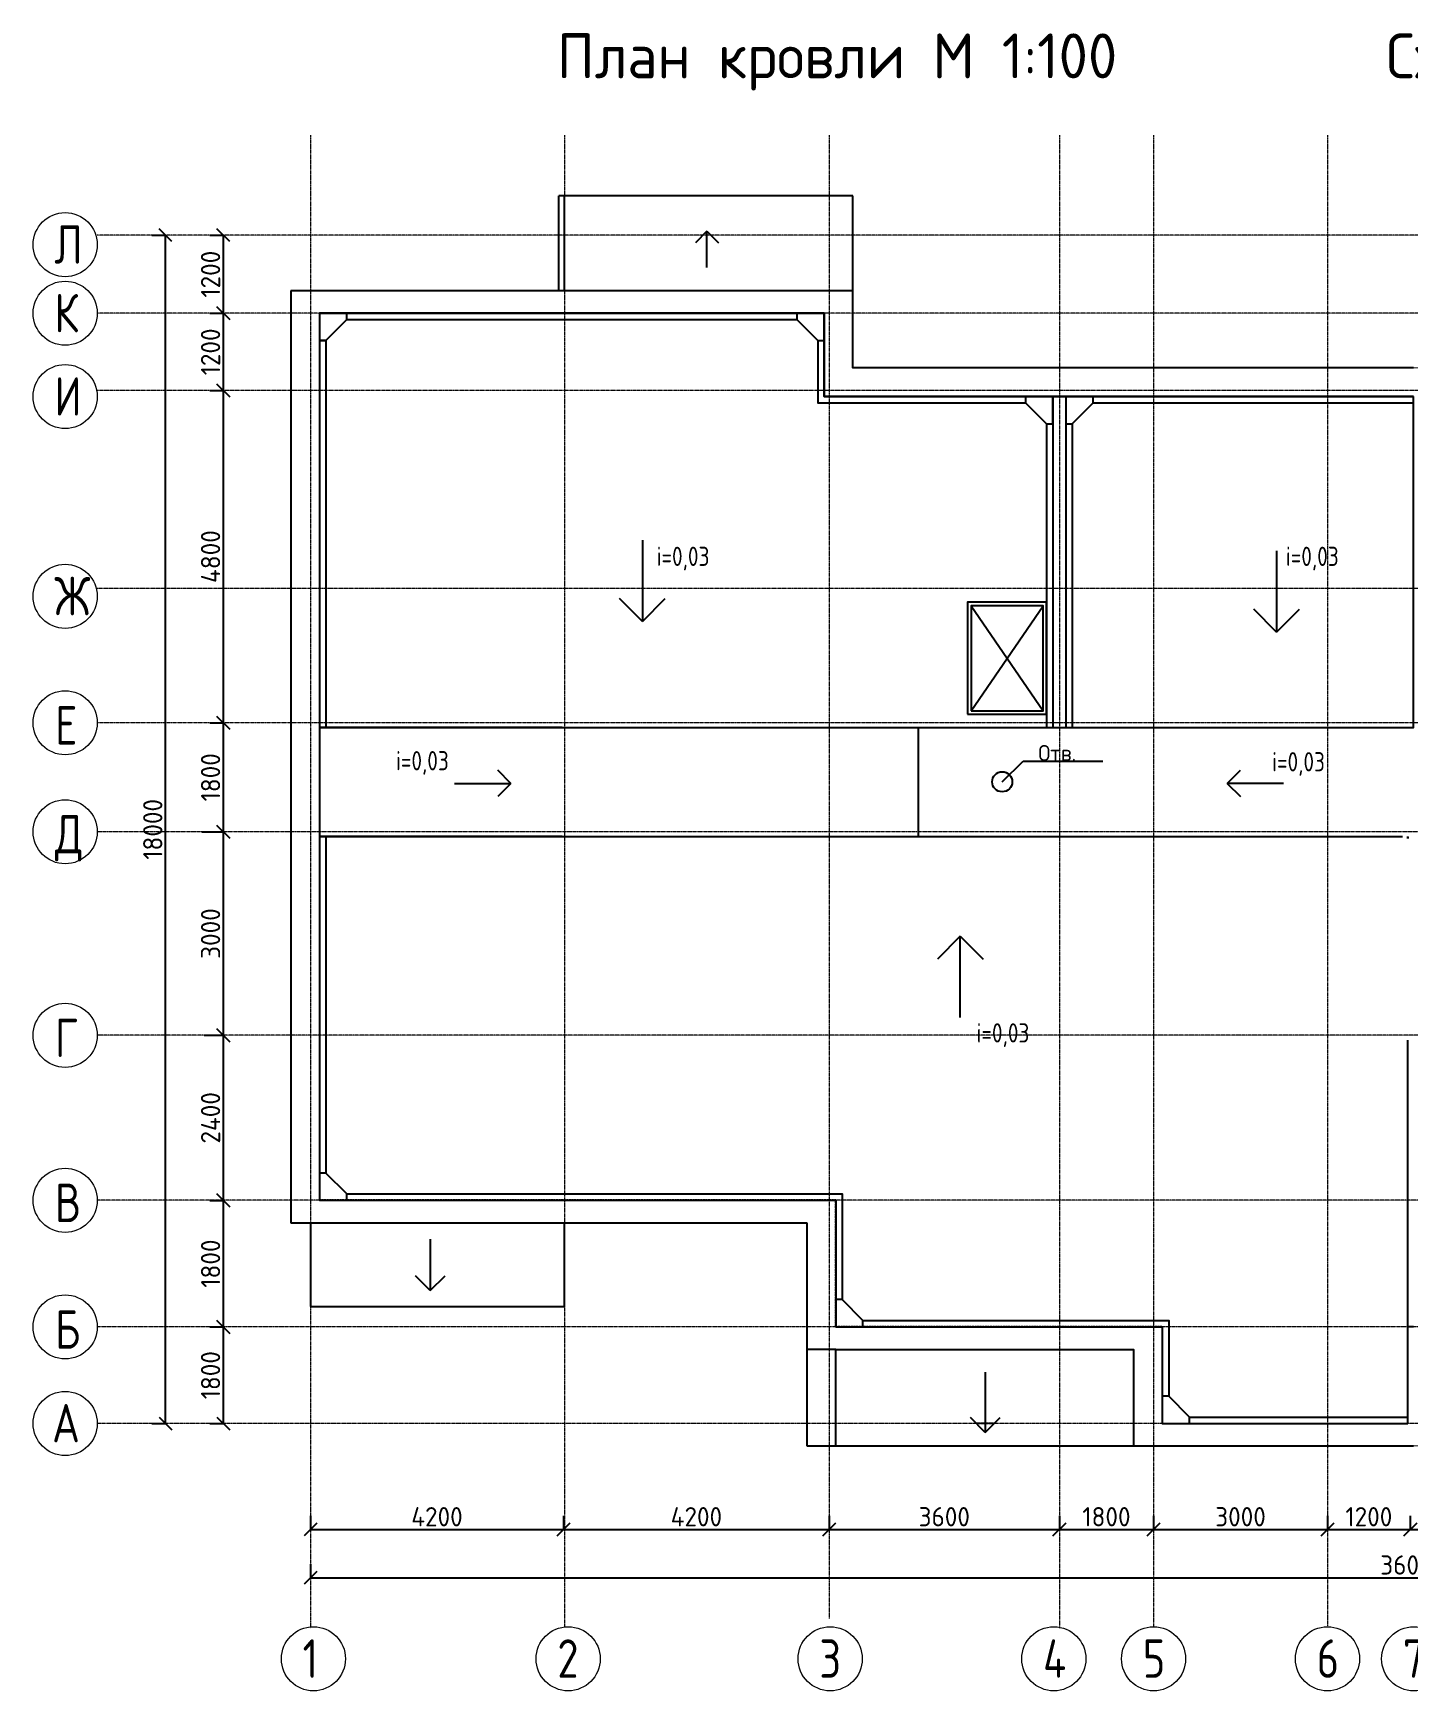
# Model space of a CAD drawing. Header units: inches. Extents: x -2431 to 214825, y 3 to 92804.
# Drawn here: x 2 to 21470, y 3 to 25864 of the extents above; entities that cross this region are included whole.
import ezdxf

# ---------------------------------------------------------------- set-up
doc = ezdxf.new("R2010")
doc.units = ezdxf.units.IN
doc.header["$MEASUREMENT"] = 0
for name, pattern in [('DASHED2', [0.375, 0.25, -0.125]), ('Линия сетки', [22.225, 12.7, -3.175, 3.175, -3.175]), ('Центр', [31.75, 6.35, -4.7625, 15.875, -4.7625])]:
    doc.linetypes.add(name, pattern=pattern)
doc.layers.add('S-GRID-IDEN', color=250, linetype='Continuous', lineweight=9)
doc.layers.add('Балясины', color=7, linetype='Continuous', lineweight=9)
doc.layers.add('Фундамент', color=30, linetype='Continuous')
doc.styles.add('GOST-2.304_Type-B', font='GOST_Common.ttf')
doc.styles.get("Standard").update_dxf_attribs({"font": 'arial.ttf'})
doc.styles.add('Размеры', font='', dxfattribs={"height": 300})
doc.styles.add('Чертеж250', font='', dxfattribs={"height": 250})
doc.styles.add('Чертежный', font='GOST_Common.ttf', dxfattribs={"height": 150})
doc.styles.get('Размеры').set_extended_font_data('GOST Type AU')
doc.styles.get('Чертеж250').set_extended_font_data('GOST type B')
doc.dimstyles.new('ГОСТ', dxfattribs={"dimtxt": 300, "dimasz": 200, "dimexe": 0.18, "dimexo": 0.0625, "dimgap": 50, "dimtad": 1, "dimtoh": 1, "dimdec": 0, "dimzin": 0, "dimdsep": 46, "dimtxsty": 'GOST-2.304_Type-B', "dimblk": 'OBLIQUE', "dimcen": 0.09, "dimadec": 0, "dimazin": 0, "dimtfac": 1, "dimtdec": 0, "dimtofl": 0, "dimtmove": 0, "dimatfit": 3, "dimldrblk": 'NONE', "dimfxl": 1, "dimtolj": 1, "dimtzin": 0, "dimarcsym": 0})

# ---------------------------------------------------------------- blocks, each defined once
blk = doc.blocks.new('Ось сетки - Заголовок сетки - Окружность 5 мм-117399-Уровень 3')
at = {"layer": 'S-GRID-IDEN'}
blk.add_circle((0, 0), 5, dxfattribs=at)
blk = doc.blocks.new('_Oblique')
at = {"color": 0, "linetype": 'ByBlock', "lineweight": -2}
blk.add_line((-0.5, -0.5), (0.5, 0.5), dxfattribs=at)
blk = doc.blocks.new('*D3')
at = {"color": 0, "lineweight": -2, "transparency": 16777216}
for p, q in [((4329, 2731), (4329, 2518)), ((8279, 2731), (8279, 2518)), ((4329, 2519), (8279, 2519))]:
    blk.add_line(p, q, dxfattribs=at)
at = {"layer": 'Defpoints', "color": 0, "transparency": 16777216}
for p in [(4329, 2731), (8279, 2731), (8279, 2519)]:
    blk.add_point(p, dxfattribs=at)
at = {"color": 0, "lineweight": -2, "transparency": 16777216, "xscale": 200, "yscale": 200, "zscale": 200, "rotation": 180}
blk.add_blockref('_Oblique', (4329, 2519), dxfattribs=at)
at = {"color": 0, "lineweight": -2, "transparency": 16777216, "xscale": 200, "yscale": 200, "zscale": 200}
blk.add_blockref('_Oblique', (8279, 2519), dxfattribs=at)
at = {"color": 0, "transparency": 16777216, "insert": (6304, 2719), "char_height": 300, "width": 922.94, "attachment_point": 5, "style": 'GOST-2.304_Type-B'}
blk.add_mtext('\\A1;4200', dxfattribs=at)
blk = doc.blocks.new('_None')
blk = doc.blocks.new('*D4')
at = {"color": 0, "lineweight": -2, "transparency": 16777216}
for p, q in [((8279, 2731), (8279, 2518)), ((12424, 2731), (12424, 2518)), ((8279, 2519), (12424, 2519))]:
    blk.add_line(p, q, dxfattribs=at)
at = {"layer": 'Defpoints', "color": 0, "transparency": 16777216}
for p in [(8279, 2731), (12424, 2731), (12424, 2519)]:
    blk.add_point(p, dxfattribs=at)
at = {"color": 0, "lineweight": -2, "transparency": 16777216, "xscale": 200, "yscale": 200, "zscale": 200, "rotation": 180}
blk.add_blockref('_Oblique', (8279, 2519), dxfattribs=at)
at = {"color": 0, "lineweight": -2, "transparency": 16777216, "xscale": 200, "yscale": 200, "zscale": 200}
blk.add_blockref('_Oblique', (12424, 2519), dxfattribs=at)
at = {"color": 0, "transparency": 16777216, "insert": (10352, 2719), "char_height": 300, "width": 922.94, "attachment_point": 5, "style": 'GOST-2.304_Type-B'}
blk.add_mtext('\\A1;4200', dxfattribs=at)
blk = doc.blocks.new('*D5')
at = {"color": 0, "lineweight": -2, "transparency": 16777216}
for p, q in [((12424, 2731), (12424, 2518)), ((16016, 2731), (16016, 2518)), ((12424, 2519), (16016, 2519))]:
    blk.add_line(p, q, dxfattribs=at)
at = {"layer": 'Defpoints', "color": 0, "transparency": 16777216}
for p in [(12424, 2731), (16016, 2731), (16016, 2519)]:
    blk.add_point(p, dxfattribs=at)
at = {"color": 0, "lineweight": -2, "transparency": 16777216, "xscale": 200, "yscale": 200, "zscale": 200, "rotation": 180}
blk.add_blockref('_Oblique', (12424, 2519), dxfattribs=at)
at = {"color": 0, "lineweight": -2, "transparency": 16777216, "xscale": 200, "yscale": 200, "zscale": 200}
blk.add_blockref('_Oblique', (16016, 2519), dxfattribs=at)
at = {"color": 0, "transparency": 16777216, "insert": (14220, 2719), "char_height": 300, "width": 922.94, "attachment_point": 5, "style": 'GOST-2.304_Type-B'}
blk.add_mtext('\\A1;3600', dxfattribs=at)
blk = doc.blocks.new('*D6')
at = {"color": 0, "lineweight": -2, "transparency": 16777216}
for p, q in [((16016, 2731), (16016, 2518)), ((17486, 2731), (17486, 2518)), ((16016, 2519), (17486, 2519))]:
    blk.add_line(p, q, dxfattribs=at)
at = {"layer": 'Defpoints', "color": 0, "transparency": 16777216}
for p in [(16016, 2731), (17486, 2731), (17486, 2519)]:
    blk.add_point(p, dxfattribs=at)
at = {"color": 0, "lineweight": -2, "transparency": 16777216, "xscale": 200, "yscale": 200, "zscale": 200, "rotation": 180}
blk.add_blockref('_Oblique', (16016, 2519), dxfattribs=at)
at = {"color": 0, "lineweight": -2, "transparency": 16777216, "xscale": 200, "yscale": 200, "zscale": 200}
blk.add_blockref('_Oblique', (17486, 2519), dxfattribs=at)
at = {"color": 0, "transparency": 16777216, "insert": (16751, 2719), "char_height": 300, "width": 922.94, "attachment_point": 5, "style": 'GOST-2.304_Type-B'}
blk.add_mtext('\\A1;1800', dxfattribs=at)
blk = doc.blocks.new('*D7')
at = {"color": 0, "lineweight": -2, "transparency": 16777216}
for p, q in [((20200, 2731), (20200, 2518)), ((21492, 2731), (21492, 2518)), ((20200, 2519), (21492, 2519))]:
    blk.add_line(p, q, dxfattribs=at)
at = {"layer": 'Defpoints', "color": 0, "transparency": 16777216}
for p in [(20200, 2731), (21492, 2731), (21492, 2519)]:
    blk.add_point(p, dxfattribs=at)
at = {"color": 0, "lineweight": -2, "transparency": 16777216, "xscale": 200, "yscale": 200, "zscale": 200, "rotation": 180}
blk.add_blockref('_Oblique', (20200, 2519), dxfattribs=at)
at = {"color": 0, "lineweight": -2, "transparency": 16777216, "xscale": 200, "yscale": 200, "zscale": 200}
blk.add_blockref('_Oblique', (21492, 2519), dxfattribs=at)
at = {"color": 0, "transparency": 16777216, "insert": (20846, 2719), "char_height": 300, "width": 922.94, "attachment_point": 5, "style": 'GOST-2.304_Type-B'}
blk.add_mtext('\\A1;1200', dxfattribs=at)
blk = doc.blocks.new('*D8')
at = {"color": 0, "lineweight": -2, "transparency": 16777216}
for p, q in [((17486, 2731), (17486, 2518)), ((20200, 2731), (20200, 2518)), ((17486, 2519), (20200, 2519))]:
    blk.add_line(p, q, dxfattribs=at)
at = {"layer": 'Defpoints', "color": 0, "transparency": 16777216}
for p in [(17486, 2731), (20200, 2731), (20200, 2519)]:
    blk.add_point(p, dxfattribs=at)
at = {"color": 0, "lineweight": -2, "transparency": 16777216, "xscale": 200, "yscale": 200, "zscale": 200, "rotation": 180}
blk.add_blockref('_Oblique', (17486, 2519), dxfattribs=at)
at = {"color": 0, "lineweight": -2, "transparency": 16777216, "xscale": 200, "yscale": 200, "zscale": 200}
blk.add_blockref('_Oblique', (20200, 2519), dxfattribs=at)
at = {"color": 0, "transparency": 16777216, "insert": (18843, 2719), "char_height": 300, "width": 922.94, "attachment_point": 5, "style": 'GOST-2.304_Type-B'}
blk.add_mtext('\\A1;3000', dxfattribs=at)
blk = doc.blocks.new('*D10')
at = {"color": 0, "lineweight": -2, "transparency": 16777216}
for p, q in [((21492, 2731), (21492, 2518)), ((22891, 2731), (22891, 2518)), ((21492, 2519), (22891, 2519))]:
    blk.add_line(p, q, dxfattribs=at)
at = {"layer": 'Defpoints', "color": 0, "transparency": 16777216}
for p in [(21492, 2731), (22891, 2731), (22891, 2519)]:
    blk.add_point(p, dxfattribs=at)
at = {"color": 0, "lineweight": -2, "transparency": 16777216, "xscale": 200, "yscale": 200, "zscale": 200, "rotation": 180}
blk.add_blockref('_Oblique', (21492, 2519), dxfattribs=at)
at = {"color": 0, "lineweight": -2, "transparency": 16777216, "xscale": 200, "yscale": 200, "zscale": 200}
blk.add_blockref('_Oblique', (22891, 2519), dxfattribs=at)
at = {"color": 0, "transparency": 16777216, "insert": (22191, 2719), "char_height": 300, "width": 922.94, "attachment_point": 5, "style": 'GOST-2.304_Type-B'}
blk.add_mtext('\\A1;1200', dxfattribs=at)
blk = doc.blocks.new('*D15')
at = {"color": 0, "lineweight": -2, "transparency": 16777216}
for p, q in [((38715, 2157), (38715, 1766)), ((4329, 1978), (4329, 1766)), ((4329, 1766), (38715, 1766))]:
    blk.add_line(p, q, dxfattribs=at)
at = {"layer": 'Defpoints', "color": 0, "transparency": 16777216}
for p in [(38715, 2157), (4329, 1978), (38715, 1766)]:
    blk.add_point(p, dxfattribs=at)
at = {"color": 0, "lineweight": -2, "transparency": 16777216, "xscale": 200, "yscale": 200, "zscale": 200, "rotation": 180}
blk.add_blockref('_Oblique', (4329, 1766), dxfattribs=at)
at = {"color": 0, "lineweight": -2, "transparency": 16777216, "xscale": 200, "yscale": 200, "zscale": 200}
blk.add_blockref('_Oblique', (38715, 1766), dxfattribs=at)
at = {"color": 0, "transparency": 16777216, "insert": (21522, 1966), "char_height": 300, "width": 1153.68, "attachment_point": 5, "style": 'GOST-2.304_Type-B'}
blk.add_mtext('\\A1;36000', dxfattribs=at)
blk = doc.blocks.new('*D16')
at = {"color": 0, "lineweight": -2, "transparency": 16777216}
for p, q in [((2759, 5680), (2972, 5680)), ((2971, 4173), (2971, 5680)), ((2759, 4173), (2972, 4173))]:
    blk.add_line(p, q, dxfattribs=at)
at = {"layer": 'Defpoints', "color": 0, "transparency": 16777216}
for p in [(2759, 5680), (2971, 5680), (2759, 4173)]:
    blk.add_point(p, dxfattribs=at)
at = {"color": 0, "lineweight": -2, "transparency": 16777216, "xscale": 200, "yscale": 200, "zscale": 200}
for p, rotation in [((2971, 5680), 90), ((2971, 4173), 270)]:
    blk.add_blockref('_Oblique', p, dxfattribs=dict(at, rotation=rotation))
at = {"color": 0, "transparency": 16777216, "insert": (2771, 4927), "char_height": 300, "width": 922.94, "attachment_point": 5, "rotation": 90, "style": 'GOST-2.304_Type-B'}
blk.add_mtext('\\A1;1800', dxfattribs=at)
blk = doc.blocks.new('*D17')
at = {"color": 0, "lineweight": -2, "transparency": 16777216}
for p, q in [((2759, 10230), (2972, 10230)), ((2971, 7655), (2971, 10230)), ((2759, 7655), (2972, 7655))]:
    blk.add_line(p, q, dxfattribs=at)
at = {"layer": 'Defpoints', "color": 0, "transparency": 16777216}
for p in [(2759, 10230), (2971, 10230), (2759, 7655)]:
    blk.add_point(p, dxfattribs=at)
at = {"color": 0, "lineweight": -2, "transparency": 16777216, "xscale": 200, "yscale": 200, "zscale": 200}
for p, rotation in [((2971, 10230), 90), ((2971, 7655), 270)]:
    blk.add_blockref('_Oblique', p, dxfattribs=dict(at, rotation=rotation))
at = {"color": 0, "transparency": 16777216, "insert": (2771, 8942), "char_height": 300, "width": 922.94, "attachment_point": 5, "rotation": 90, "style": 'GOST-2.304_Type-B'}
blk.add_mtext('\\A1;2400', dxfattribs=at)
blk = doc.blocks.new('*D18')
at = {"color": 0, "lineweight": -2, "transparency": 16777216}
for p, q in [((2759, 7655), (2972, 7655)), ((2971, 5680), (2971, 7655)), ((2759, 5680), (2972, 5680))]:
    blk.add_line(p, q, dxfattribs=at)
at = {"layer": 'Defpoints', "color": 0, "transparency": 16777216}
for p in [(2759, 7655), (2971, 7655), (2759, 5680)]:
    blk.add_point(p, dxfattribs=at)
at = {"color": 0, "lineweight": -2, "transparency": 16777216, "xscale": 200, "yscale": 200, "zscale": 200}
for p, rotation in [((2971, 7655), 90), ((2971, 5680), 270)]:
    blk.add_blockref('_Oblique', p, dxfattribs=dict(at, rotation=rotation))
at = {"color": 0, "transparency": 16777216, "insert": (2771, 6668), "char_height": 300, "width": 922.94, "attachment_point": 5, "rotation": 90, "style": 'GOST-2.304_Type-B'}
blk.add_mtext('\\A1;1800', dxfattribs=at)
blk = doc.blocks.new('*D19')
at = {"color": 0, "lineweight": -2, "transparency": 16777216}
for p, q in [((2759, 15105), (2972, 15105)), ((2971, 13405), (2971, 15105)), ((2669, 13405), (2972, 13405))]:
    blk.add_line(p, q, dxfattribs=at)
at = {"layer": 'Defpoints', "color": 0, "transparency": 16777216}
for p in [(2759, 15105), (2971, 15105), (2669, 13405)]:
    blk.add_point(p, dxfattribs=at)
at = {"color": 0, "lineweight": -2, "transparency": 16777216, "xscale": 200, "yscale": 200, "zscale": 200}
for p, rotation in [((2971, 15105), 90), ((2971, 13405), 270)]:
    blk.add_blockref('_Oblique', p, dxfattribs=dict(at, rotation=rotation))
at = {"color": 0, "transparency": 16777216, "insert": (2771, 14255), "char_height": 300, "width": 922.94, "attachment_point": 5, "rotation": 90, "style": 'GOST-2.304_Type-B'}
blk.add_mtext('\\A1;1800', dxfattribs=at)
blk = doc.blocks.new('*D20')
at = {"color": 0, "lineweight": -2, "transparency": 16777216}
for p, q in [((2759, 20290), (2972, 20290)), ((2971, 15105), (2971, 20290)), ((2759, 15105), (2972, 15105))]:
    blk.add_line(p, q, dxfattribs=at)
at = {"layer": 'Defpoints', "color": 0, "transparency": 16777216}
for p in [(2759, 20290), (2971, 20290), (2759, 15105)]:
    blk.add_point(p, dxfattribs=at)
at = {"color": 0, "lineweight": -2, "transparency": 16777216, "xscale": 200, "yscale": 200, "zscale": 200}
for p, rotation in [((2971, 20290), 90), ((2971, 15105), 270)]:
    blk.add_blockref('_Oblique', p, dxfattribs=dict(at, rotation=rotation))
at = {"color": 0, "transparency": 16777216, "insert": (2771, 17698), "char_height": 300, "width": 922.94, "attachment_point": 5, "rotation": 90, "style": 'GOST-2.304_Type-B'}
blk.add_mtext('\\A1;4800', dxfattribs=at)
blk = doc.blocks.new('*D21')
at = {"color": 0, "lineweight": -2, "transparency": 16777216}
for p, q in [((2759, 21495), (2972, 21495)), ((2971, 20290), (2971, 21495)), ((2759, 20290), (2972, 20290))]:
    blk.add_line(p, q, dxfattribs=at)
at = {"layer": 'Defpoints', "color": 0, "transparency": 16777216}
for p in [(2759, 21495), (2971, 21495), (2759, 20290)]:
    blk.add_point(p, dxfattribs=at)
at = {"color": 0, "lineweight": -2, "transparency": 16777216, "xscale": 200, "yscale": 200, "zscale": 200}
for p, rotation in [((2971, 21495), 90), ((2971, 20290), 270)]:
    blk.add_blockref('_Oblique', p, dxfattribs=dict(at, rotation=rotation))
at = {"color": 0, "transparency": 16777216, "insert": (2771, 20892), "char_height": 300, "width": 922.94, "attachment_point": 5, "rotation": 90, "style": 'GOST-2.304_Type-B'}
blk.add_mtext('\\A1;1200', dxfattribs=at)
blk = doc.blocks.new('*D22')
at = {"color": 0, "lineweight": -2, "transparency": 16777216}
for p, q in [((2759, 22713), (2972, 22713)), ((2971, 21495), (2971, 22713)), ((2759, 21495), (2972, 21495))]:
    blk.add_line(p, q, dxfattribs=at)
at = {"layer": 'Defpoints', "color": 0, "transparency": 16777216}
for p in [(2759, 22713), (2971, 22713), (2759, 21495)]:
    blk.add_point(p, dxfattribs=at)
at = {"color": 0, "lineweight": -2, "transparency": 16777216, "xscale": 200, "yscale": 200, "zscale": 200}
for p, rotation in [((2971, 22713), 90), ((2971, 21495), 270)]:
    blk.add_blockref('_Oblique', p, dxfattribs=dict(at, rotation=rotation))
at = {"color": 0, "transparency": 16777216, "insert": (2771, 22104), "char_height": 300, "width": 922.94, "attachment_point": 5, "rotation": 90, "style": 'GOST-2.304_Type-B'}
blk.add_mtext('\\A1;1200', dxfattribs=at)
blk = doc.blocks.new('*D23')
at = {"color": 0, "lineweight": -2, "transparency": 16777216}
for p, q in [((1857, 22713), (2069, 22713)), ((2069, 4173), (2069, 22713)), ((1857, 4173), (2069, 4173))]:
    blk.add_line(p, q, dxfattribs=at)
at = {"layer": 'Defpoints', "color": 0, "transparency": 16777216}
for p in [(1857, 22713), (2069, 22713), (1857, 4173)]:
    blk.add_point(p, dxfattribs=at)
at = {"color": 0, "lineweight": -2, "transparency": 16777216, "xscale": 200, "yscale": 200, "zscale": 200}
for p, rotation in [((2069, 22713), 90), ((2069, 4173), 270)]:
    blk.add_blockref('_Oblique', p, dxfattribs=dict(at, rotation=rotation))
at = {"color": 0, "transparency": 16777216, "insert": (1869, 13443), "char_height": 300, "width": 1153.68, "attachment_point": 5, "rotation": 90, "style": 'GOST-2.304_Type-B'}
blk.add_mtext('\\A1;18000', dxfattribs=at)
blk = doc.blocks.new('*D24')
at = {"color": 0, "lineweight": -2, "transparency": 16777216}
for p, q in [((2637, 13405), (2972, 13405)), ((2971, 10230), (2971, 13405)), ((2669, 10230), (2972, 10230))]:
    blk.add_line(p, q, dxfattribs=at)
at = {"layer": 'Defpoints', "color": 0, "transparency": 16777216}
for p in [(2637, 13405), (2971, 13405), (2669, 10230)]:
    blk.add_point(p, dxfattribs=at)
at = {"color": 0, "lineweight": -2, "transparency": 16777216, "xscale": 200, "yscale": 200, "zscale": 200}
for p, rotation in [((2971, 13405), 90), ((2971, 10230), 270)]:
    blk.add_blockref('_Oblique', p, dxfattribs=dict(at, rotation=rotation))
at = {"color": 0, "transparency": 16777216, "insert": (2771, 11817), "char_height": 300, "width": 922.94, "attachment_point": 5, "rotation": 90, "style": 'GOST-2.304_Type-B'}
blk.add_mtext('\\A1;3000', dxfattribs=at)

msp = doc.modelspace()

# ---------------------------------------------------------------- linework, layer by layer
for p, q in [((12795.44058, 23325.4607), (8204.90401, 23325.4607)), ((8204.90401, 21844.65545), (8204.90401, 23325.4607)), ((8291.79886, 21844.65545), (8291.79886, 23325.4607)), ((12795.44058, 21844.65545), (12795.44058, 23325.4607)), ((10515.30324, 22773.08587), (10335.74469, 22593.52732)), ((10515.30324, 22206.90342), (10515.30324, 22773.08587)), ((10515.30324, 22773.08587), (10694.86179, 22593.52732)), ((4021.82383, 21844.65545), (4021.82383, 13498.61528)), ((8490.02189, 21844.65545), (4021.82383, 21844.65545)), ((4471.82383, 21494.65545), (4471.82383, 13330.41723)), ((8256.82383, 21494.65545), (4471.82383, 21494.65545)), ((4897.6063, 21394.65545), (4897.6063, 21494.65545)), ((12345.44058, 21494.65545), (8256.82383, 21494.65545)), ((12345.44058, 20194.65545), (12345.44058, 21494.65545)), ((4571.82383, 21068.87298), (4897.6063, 21394.65545)), ((4571.82383, 21068.87298), (4471.82383, 21068.87298)), ((21541.31005, 20194.65545), (12345.44058, 20194.65545)), ((20285.66686, 20194.65545), (21541.31005, 20194.65545)), ((12245.44058, 20094.65545), (15489.65811, 20094.65545)), ((15815.44058, 19768.87298), (15815.44058, 15030.41723)), ((16215.44058, 19768.87298), (16215.44058, 15030.41723)), ((9510.69207, 17954.28547), (9510.69207, 16687.03686)), ((19405.06209, 17788.15807), (19405.06209, 16520.90946)), ((9510.69207, 16687.03686), (9154.15613, 17043.57279)), ((9510.69207, 16687.03686), (9867.22801, 17043.57279)), ((14637.18982, 16932.28683), (15761.88629, 15292.09384)), ((14637.18982, 15292.09384), (15761.88629, 16932.28683)), ((19405.06209, 16520.90946), (19048.52615, 16877.4454)), ((19405.06209, 16520.90946), (19761.59803, 16877.4454)), ((8256.82383, 15030.41723), (4471.82383, 15030.41723)), ((13818.92588, 13330.41723), (13818.92588, 15030.41723)), ((15124.42588, 14184.35943), (15448.70556, 14508.63911)), ((15448.70556, 14508.63911), (16691.86142, 14508.82081)), ((7456.98068, 14158.33307), (7251.76362, 14363.55013)), ((18635.31933, 14158.33307), (18840.53639, 14363.55013)), ((6577.79911, 14158.33307), (7456.98068, 14158.33307)), ((7456.98068, 14158.33307), (7251.76362, 13953.11601)), ((19514.50091, 14158.33307), (18635.31933, 14158.33307)), ((18635.31933, 14158.33307), (18840.53639, 13953.11601)), ((4021.82383, 13498.61528), (4021.82383, 7305.41723)), ((8256.91133, 13330.41723), (4471.82383, 13330.41723)), ((4471.82383, 13330.41723), (4471.82383, 7655.41723)), ((14469.58076, 11776.51135), (14113.04482, 11419.97541)), ((14469.58076, 10509.26274), (14469.58076, 11776.51135)), ((14469.58076, 11776.51135), (14826.1167, 11419.97541)), ((21451.31005, 4173.28844), (21451.31005, 10154.53434)), ((4471.82383, 7655.41723), (12525.44058, 7655.41723)), ((12525.44058, 7655.41723), (12525.44058, 5680.41723)), ((4021.82383, 7305.41723), (12075.44058, 7305.41723)), ((4328.90241, 7305.41723), (4328.90241, 6000.18836)), ((8291.79886, 6000.18836), (8291.79886, 7305.41723)), ((12075.44058, 7305.41723), (12075.44058, 3823.28844)), ((6199.97577, 7050.80444), (6199.97577, 6247.8348)), ((6199.97577, 6247.8348), (5969.53614, 6478.27443)), ((6199.97577, 6247.8348), (6430.41539, 6478.27443)), ((4328.90241, 6000.18836), (8291.79886, 6000.18836)), ((12525.44058, 5680.41723), (17622.27195, 5680.41723)), ((17622.27195, 5680.41723), (17622.27195, 4173.28844)), ((12525.44058, 5330.41723), (12075.44058, 5330.41723)), ((14860.41389, 4975.38418), (14860.41389, 4033.01497)), ((14860.41389, 4033.01497), (14626.86992, 4266.55894)), ((14860.41389, 4033.01497), (15093.95786, 4266.55894)), ((17622.27195, 4173.28844), (21451.31005, 4173.28844)), ((12075.44058, 3823.28844), (12525.44058, 3823.28844)), ((12525.44058, 3823.28844), (17172.27195, 3823.28844))]:
    msp.add_line(p, q)
at = {"linetype": 'DASHED2'}
for p, q in [((4471.82383, 21494.65545), (4471.82383, 13330.41723)), ((12345.44058, 21494.65545), (8256.82383, 21494.65545)), ((12345.44058, 20194.65545), (12345.44058, 21494.65545)), ((20285.66686, 20194.65545), (12345.44058, 20194.65545)), ((8256.91133, 13330.41723), (21370.53192, 13330.41723)), ((21451.31005, 13330.41723), (21451.31005, 13299.92707)), ((21451.31005, 4173.28844), (21451.31005, 10154.53434)), ((8256.82383, 7655.41723), (4471.82383, 7655.41723)), ((12525.44058, 7655.41723), (8256.82383, 7655.41723)), ((12525.44058, 5680.41723), (12525.44058, 7655.41723)), ((17622.27195, 5680.41723), (12525.44058, 5680.41723)), ((17622.27195, 5680.41723), (17622.27195, 4173.28844)), ((17622.27195, 4173.28844), (21451.31005, 4173.28844))]:
    msp.add_line(p, q, dxfattribs=at)
at = {"linetype": 'Центр', "ltscale": 0.03}
for p, q in [((21541.90529, 5680.41723), (21451.31005, 5680.41723)), ((15000.68736, 4173.28844), (14720.14042, 4173.28844))]:
    msp.add_line(p, q, dxfattribs=at)
at = {"const_width": 15}
msp.add_lwpolyline([(12075.44058, 5330.41723), (17172.27195, 5330.41723), (17172.27195, 3823.28844), (25911.53862, 3823.28844), (25911.53862, 5330.41723), (31007.17951, 5330.41723), (31007.17951, 7305.41723), (39060.79626, 7305.41723), (39060.79626, 21844.65545), (30287.17951, 21844.65545), (30287.17951, 20642.43347), (12795.44058, 20645.43728), (12795.44058, 21844.65545), (4021.82383, 21844.65545), (4021.82383, 7305.41723), (12075.44058, 7305.41723), (12075.44058, 5330.41723)], dxfattribs=at)
for points in [[(21541.31005, 20645.43728), (12795.44058, 20645.43728), (12795.44058, 21844.65545), (8490.02189, 21844.65545)], [(4471.82383, 21494.65545), (12345.44058, 21494.65545), (12345.44058, 20194.65545), (21541.31005, 20194.65545)], [(4471.82383, 21494.65545), (4471.82383, 15030.41723)], [(4471.82383, 21494.65545), (4471.82383, 21068.87298), (4571.82383, 21068.87298), (4897.6063, 21394.65545), (4897.6063, 21494.65545), (4471.82383, 21494.65545)], [(12345.44058, 21494.65545), (11919.65811, 21494.65545), (11919.65811, 21394.65545), (12245.44058, 21068.87298), (12345.44058, 21068.87298), (12345.44058, 21494.65545)], [(4897.6063, 21394.65545), (11919.65811, 21394.65545)], [(4571.82383, 21068.87298), (4571.82383, 15030.41723)], [(12245.44058, 21068.87298), (12245.44058, 20094.65545), (15489.65811, 20094.65545)], [(12245.44058, 21068.87298), (12245.44058, 20094.65545)], [(15915.44058, 20194.65545), (15489.65811, 20194.65545), (15489.65811, 20094.65545), (15815.44058, 19768.87298), (15915.44058, 19768.87298), (15915.44058, 20194.65545)], [(15915.44058, 20194.65545), (15915.44058, 15030.41723)], [(16115.44058, 20194.65545), (16115.44058, 15030.41723)], [(16115.44058, 20194.65545), (16115.44058, 15030.41723)], [(16115.44058, 20194.65545), (16115.44058, 19768.87298), (16215.44058, 19768.87298), (16541.22305, 20094.65545), (16541.22305, 20194.65545), (16115.44058, 20194.65545)], [(16541.22305, 20094.65545), (21541.31005, 20094.65545)], [(4471.82383, 15030.41723), (21541.31005, 15030.41723)], [(4471.82383, 13330.41723), (21370.53192, 13330.41723)], [(4471.82383, 13330.41723), (4471.82383, 7655.41723), (12525.44058, 7655.41723), (12525.44058, 5680.41723), (17622.27195, 5680.41723), (17622.27195, 4173.28844), (21451.31005, 4173.28844)], [(4571.82383, 13330.41723), (4571.82383, 8081.1997)], [(21451.31005, 13299.92707), (21451.31005, 13330.41723)], [(4471.82383, 7655.41723), (4897.6063, 7655.41723), (4897.6063, 7755.41723), (4571.82383, 8081.1997), (4471.82383, 8081.1997), (4471.82383, 7655.41723)], [(4897.6063, 7755.41723), (12625.44058, 7755.41723), (12625.44058, 6106.1997)], [(12525.44058, 5680.41723), (12951.22305, 5680.41723), (12951.22305, 5780.41723), (12625.44058, 6106.1997), (12525.44058, 6106.1997), (12525.44058, 5680.41723)], [(12951.22305, 5780.41723), (17722.27195, 5780.41723), (17722.27195, 4599.07091)], [(12525.44058, 3823.28844), (12525.44058, 5330.41723), (17172.27195, 5330.41723), (17172.27195, 3823.28844)], [(17622.27195, 4173.28844), (18048.05442, 4173.28844), (18048.05442, 4273.28844), (17722.27195, 4599.07091), (17622.27195, 4599.07091), (17622.27195, 4173.28844)], [(18048.05442, 4273.28844), (21451.31005, 4273.28844)], [(17172.27195, 3823.28844), (21541.31005, 3823.28844)]]:
    msp.add_lwpolyline(points)
for points in [[(21541.31005, 20194.65545), (16115.44058, 20194.65545), (16115.44058, 15030.41723), (21541.31005, 15030.41723)], [(14583.63552, 15238.53954), (15815.44058, 15238.53954), (15815.44058, 16985.84113), (14583.63552, 16985.84113)], [(14637.18982, 15292.09384), (15761.88629, 15292.09384), (15761.88629, 16932.28683), (14637.18982, 16932.28683)]]:
    msp.add_lwpolyline(points, close=True)
at = {"linetype": 'DASHED2'}
for points in [[(8256.82383, 15030.41723), (21541.31005, 15030.41723)], [(12525.44058, 3823.28844), (12525.44058, 5330.41723), (17172.27195, 5330.41723), (17172.27195, 3823.28844)]]:
    msp.add_lwpolyline(points, dxfattribs=at)
msp.add_circle((15124.42588, 14184.35943), 156.75055)
at = {"layer": 'Балясины', "color": 254, "linetype": 'Линия сетки'}
for p, q in [((4328.90241, 24271.64752), (4328.90241, 978.04594)), ((8291.79886, 24271.64752), (8291.79886, 7755.41723)), ((12423.76945, 24271.64752), (12423.76945, 20094.65545)), ((16015.91678, 24271.64752), (16015.91678, 3823.28844)), ((17486.19981, 24271.64752), (17486.19981, 20094.65545)), ((20199.59472, 24271.64752), (20199.59472, 4273.28844)), ((40038.74845, 22713.14435), (1002.36974, 22713.14435)), ((40305.20215, 21494.65545), (1002.36974, 21494.65545)), ((39060.79626, 20286.3522), (1002.36974, 20289.96497)), ((12423.76945, 20094.65545), (12423.76945, 1132.01794)), ((17486.19981, 20094.65545), (17486.19981, 1002.5371)), ((40372.91343, 17198.6653), (1002.36974, 17198.6653)), ((40038.74845, 15105.41723), (1002.36974, 15105.41723)), ((40062.71099, 13405.41723), (1002.36974, 13405.41723)), ((38567.18407, 10229.53434), (1002.36974, 10229.53434)), ((38714.72412, 7655.41723), (1002.36974, 7655.41723)), ((8291.79886, 7755.41723), (8291.79886, 999.04949)), ((31007.17951, 5680.41723), (1002.36974, 5680.41723)), ((17172.27195, 4173.28844), (1002.36974, 4173.28844)), ((40305.20215, 4173.28844), (17172.27195, 4173.28844)), ((20199.59472, 4273.28844), (20199.59472, 1002.5371)), ((16015.91678, 3823.28844), (16015.91678, 981.302))]:
    msp.add_line(p, q, dxfattribs=at)

# ---------------------------------------------------------------- block references
at = {"xscale": 99.99999999999993, "yscale": 99.99999999999993, "zscale": 99.99999999999993, "rotation": 89.99999999999982}
msp.add_blockref('Ось сетки - Заголовок сетки - Окружность 5 мм-117399-Уровень 3', (502.36974, 17078.6653), dxfattribs=at)
at = {"layer": 'Балясины', "xscale": 99.99999999999993, "yscale": 99.99999999999993, "zscale": 99.99999999999993}
for p, rotation in [((502.36974, 22564.65545), 89.99999999999982), ((502.36974, 21494.65545), 89.99999999999982), ((502.36974, 20194.65545), 89.99999999999982), ((502.36974, 15105.41723), 89.99999999999982), ((502.36974, 13405.41723), 89.99999999999982), ((502.36974, 10229.53434), 89.99999999999982), ((502.36974, 7655.41723), 89.99999999999982), ((502.36974, 5680.41723), 89.99999999999982), ((502.36974, 4173.28844), 89.99999999999982), ((4375.7517, 502.5371), 180), ((8350.7517, 502.5371), 180), ((12439.36844, 502.5371), 180), ((15929.36844, 502.5371), 180), ((17486.19981, 502.5371), 180), ((20199.59472, 502.5371), 180), ((21545.23791, 502.5371), 180)]:
    msp.add_blockref('Ось сетки - Заголовок сетки - Окружность 5 мм-117399-Уровень 3', p, dxfattribs=dict(at, rotation=rotation))

# ---------------------------------------------------------------- texts
at = {"linetype": 'Линия сетки', "ltscale": 100, "style": 'Чертеж250'}
for s, p in [('План кровли М 1:100', (8174.57741, 25159.6182)), ('Схема раскладки плит покрытия М 1:100', (21117.2119, 25159.6182))]:
    msp.add_text(s, height=700, dxfattribs=at).set_placement(p)
for s, height, style, p in [('i=0,03', 300, 'Размеры', (9730.24456, 17552.10167)), ('i=0,03', 300, 'Размеры', (19549.74456, 17552.10167)), ('Отв.', 250, 'Чертежный', (15687.62575, 14508.67403)), ('i=0,03', 300, 'Размеры', (5663.24456, 14363.60167)), ('i=0,03', 300, 'Размеры', (19334.74456, 14347.10167)), ('i=0,03', 300, 'Размеры', (14722.74456, 10117.60167))]:
    msp.add_text(s, height=height, dxfattribs=dict(style=style)).set_placement(p)
at = {"layer": 'Фундамент', "char_height": 600, "attachment_point": 1}
for s, insert in [('{\\fГОСТ тип А|b0|i0|c204|p34;Л}', (333.8302, 22868.06875)), ('{\\fГОСТ тип А|b0|i0|c204|p34;К}', (333.8302, 21798.06875)), ('{\\fГОСТ тип А|b0|i0|c204|p34;И}', (333.8302, 20498.06875)), ('{\\fГОСТ тип А|b0|i0|c204|p34;Ж}', (333.8302, 17382.07859)), ('{\\fГОСТ тип А|b0|i0|c204|p34;Е}', (342.33284, 15366.11763)), ('{\\fГОСТ тип А|b0|i0|c204|p34;Д}', (342.33284, 13666.11763)), ('{\\fГОСТ тип А|b0|i0|c204|p34;Г}', (342.33284, 10490.23474)), ('{\\fГОСТ тип А|b0|i0|c204|p34;В}', (342.33284, 7916.11763)), ('{\\fГОСТ тип А|b0|i0|c204|p34;Б}', (342.33284, 5941.11763)), ('{\\fГОСТ тип А|b0|i0|c204|p34;А}', (297.34406, 4478.97763)), ('{\\fГОСТ тип А|b0|i0|c204|p34;1}', (4207.21216, 805.95039)), ('{\\fГОСТ тип А|b0|i0|c204|p34;2}', (8182.21216, 805.95039)), ('{\\fГОСТ тип А|b0|i0|c204|p34;3}', (12270.82891, 805.95039)), ('{\\fГОСТ тип А|b0|i0|c204|p34;4}', (15760.82891, 805.95039)), ('{\\fГОСТ тип А|b0|i0|c204|p34;5}', (17317.66028, 805.95039)), ('{\\fГОСТ тип А|b0|i0|c204|p34;6}', (20031.05519, 805.95039)), ('{\\fГОСТ тип А|b0|i0|c204|p34;7}', (21376.69838, 805.95039))]:
    msp.add_mtext_dynamic_manual_height_columns(s, width=645.3462657, gutter_width=1, heights=[0], dxfattribs=dict(at, insert=insert))

# ---------------------------------------------------------------- dimensions: what is measured, and where the dimension line sits
for base, p1, p2, text, picture, middle in [((2068.91369, 22713.14435), (1856.78165, 4173.28844), (1856.78165, 22713.14435), '18000', '*D23', (1868.91369, 13443.21639)), ((2971.41369, 22713.14435), (2759.28165, 21494.65545), (2759.28165, 22713.14435), '1200', '*D22', (2771.41369, 22103.8999)), ((2971.41369, 21494.65545), (2759.28165, 20289.96497), (2759.28165, 21494.65545), '1200', '*D21', (2771.41369, 20892.31021)), ((2971.41369, 20289.96497), (2759.28165, 15105.41723), (2759.28165, 20289.96497), '4800', '*D20', (2771.41369, 17697.6911)), ((2971.41369, 15105.41723), (2669.30613, 13405.41723), (2759.28165, 15105.41723), '1800', '*D19', (2771.41369, 14255.41723)), ((2971.41369, 13405.41723), (2669.30613, 10229.53434), (2637.38243, 13405.41723), '3000', '*D24', (2771.41369, 11817.47579)), ((2971.41369, 10229.53434), (2759.28165, 7655.41723), (2759.28165, 10229.53434), '2400', '*D17', (2771.41369, 8942.47579)), ((2971.41369, 7655.41723), (2759.28165, 5680.41723), (2759.28165, 7655.41723), '1800', '*D18', (2771.41369, 6667.91723)), ((2971.41369, 5680.41723), (2759.28165, 4173.28844), (2759.28165, 5680.41723), '1800', '*D16', (2771.41369, 4926.85284))]:
    dim = msp.add_linear_dim(base=base, p1=p1, p2=p2, angle=90, text=text, dimstyle='ГОСТ')
    dim.commit()
    dim.dimension.update_dxf_attribs({"geometry": picture, "text_midpoint": middle})
for base, p1, p2, text, picture, middle in [((8279.41125, 2518.58619), (4328.90241, 2730.71822), (8279.41125, 2730.71822), '4200', '*D3', (6304.15683, 2718.58619)), ((12423.76945, 2518.58619), (8279.41125, 2730.71822), (12423.76945, 2730.71822), '4200', '*D4', (10351.59035, 2718.58619)), ((16015.91678, 2518.58619), (12423.76945, 2730.71822), (16015.91678, 2730.71822), '3600', '*D5', (14219.84312, 2718.58619)), ((17486.19981, 2518.58619), (16015.91678, 2730.71822), (17486.19981, 2730.71822), '1800', '*D6', (16751.0583, 2718.58619)), ((20199.59472, 2518.58619), (17486.19981, 2730.71822), (20199.59472, 2730.71822), '3000', '*D8', (18842.89727, 2718.58619)), ((21491.65581, 2518.58619), (20199.59472, 2730.71822), (21491.65581, 2730.71822), '1200', '*D7', (20845.62527, 2718.58619)), ((22890.8811, 2518.58619), (21491.65581, 2730.71822), (22890.8811, 2730.71822), '1200', '*D10', (22191.26845, 2718.58619)), ((38714.72412, 1765.90045), (4328.90241, 1978.03249), (38714.72412, 2157.30623), '36000', '*D15', (21521.81326, 1965.90045))]:
    dim = msp.add_linear_dim(base=base, p1=p1, p2=p2, text=text, dimstyle='ГОСТ')
    dim.commit()
    dim.dimension.update_dxf_attribs({"geometry": picture, "text_midpoint": middle})

doc.saveas('drawing.dxf')
